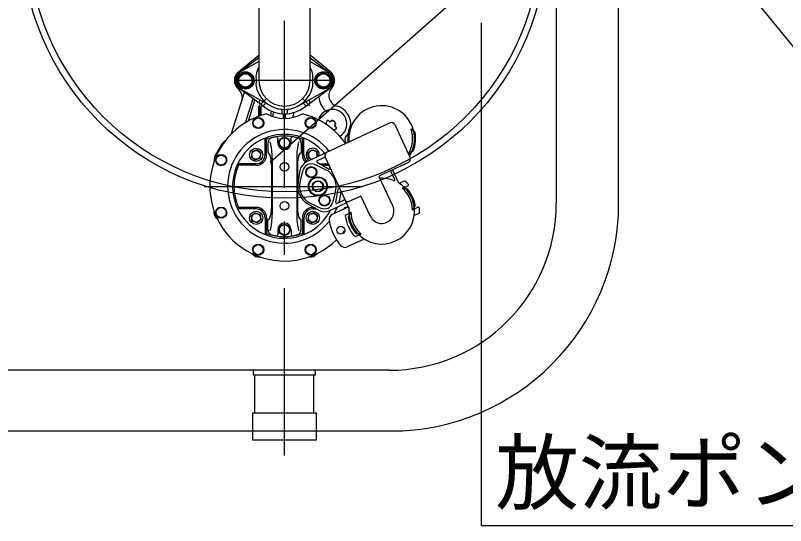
# Model space of a CAD drawing. Units: millimetres, scale not verified. Extents: x -9124 to 8194, y -6791 to 5298.
# Drawn here: x -3345 to -2654, y -4 to 454 of the extents above; entities that cross this region are included whole.
import ezdxf
from ezdxf.enums import TextEntityAlignment as Align

# ---------------------------------------------------------------- set-up
doc = ezdxf.new("R2010")
doc.units = ezdxf.units.MM
doc.header["$LTSCALE"] = 30
doc.linetypes.add('CHAIN1', pattern=[8, 5, -1, 1, -1])
doc.linetypes.add('CHAIN2', pattern=[12, 9, -1, 1, -1])
doc.layers.add('0-1_KIKI', color=7, linetype='Continuous', lineweight=25)
doc.layers.add('0-2_SEISAKU', color=3, linetype='Continuous', lineweight=25)
doc.styles.add('MS Gothic', font='')
doc.styles.get('MS Gothic').set_extended_font_data('MS Gothic')

msp = doc.modelspace()

# ---------------------------------------------------------------- linework, layer by layer
at = {"layer": '0-1_KIKI'}
for p, q in [((-3126.57, 460.32), (-3126.57, 395.32)), ((-3080.57, 395.32), (-3080.57, 460.32)), ((-3144.85, 403.1), (-3126.57, 417.87)), ((-3126.57, 415.57), (-3143.97, 402.52)), ((-3062.28, 403.1), (-3080.57, 417.87)), ((-3080.57, 415.57), (-3063.17, 402.52)), ((-3126.57, 412.28), (-3142.94, 403.19)), ((-3080.57, 412.28), (-3064.2, 403.19)), ((-3145.07, 391.57), (-3138.57, 387.81)), ((-3121.57, 371.32), (-3143.97, 388.12)), ((-3116.2, 372.59), (-3142.94, 387.45)), ((-3090.94, 372.59), (-3064.2, 387.45)), ((-3085.57, 371.32), (-3063.17, 388.12)), ((-3062.07, 391.57), (-3068.57, 387.81)), ((-3151.03, 347.6), (-3139.39, 384.69)), ((-3138.5, 357.49), (-3131.76, 378.96)), ((-3135.93, 358.98), (-3130.06, 377.69)), ((-3126.23, 372.66), (-3119.93, 378.96)), ((-3125.9, 376.52), (-3126.2, 376.22)), ((-3120.73, 374.62), (-3122.36, 372.99)), ((-3080.91, 372.66), (-3087.21, 378.96)), ((-3086.4, 374.62), (-3084.77, 372.99)), ((-3081.24, 376.52), (-3080.93, 376.22)), ((-3126.57, 363.62), (-3126.57, 372.32)), ((-3125.57, 362.87), (-3125.57, 372.32)), ((-3124.57, 363.94), (-3124.57, 371.57)), ((-3121.57, 371.32), (-3122.9, 372.32)), ((-3115.57, 363.51), (-3115.57, 367.18)), ((-3106.07, 368.55), (-3106.07, 366.36)), ((-3101.07, 368.55), (-3101.07, 366.36)), ((-3113.57, 362.82), (-3113.57, 365.65)), ((-3104.57, 361.79), (-3104.57, 364.38)), ((-3102.57, 361.79), (-3102.57, 364.38)), ((-3096.46, 362.07), (-3095.24, 364.81)), ((-3008.62, 357.2), (-3083.75, 322.16)), ((-3064.05, 359.24), (-3062.6, 358.02)), ((-3058.54, 354.62), (-3057.09, 353.4)), ((-3004.63, 355.74), (-2990.69, 325.84)), ((-2989.96, 351.87), (-2988.07, 351.71)), ((-3120.99, 328.56), (-3120.99, 343.57)), ((-3119.62, 342.63), (-3120.99, 343.57)), ((-3119.62, 328.56), (-3119.62, 342.63)), ((-3118.57, 339.05), (-3118.57, 330.32)), ((-3109.57, 339.32), (-3109.57, 343.87)), ((-3109.57, 339.32), (-3109.57, 343.76)), ((-3097.57, 339.32), (-3097.57, 343.87)), ((-3097.57, 339.32), (-3097.57, 343.76)), ((-3088.57, 339.05), (-3088.57, 330.32)), ((-3087.51, 342.63), (-3086.14, 343.57)), ((-3087.51, 328.56), (-3087.51, 342.63)), ((-3086.14, 328.56), (-3086.14, 343.57)), ((-3048.1, 338.78), (-3048.63, 339.65)), ((-3165.96, 327.19), (-3159.11, 338.64)), ((-3082.53, 329.99), (-3079.1, 333.08)), ((-3079.1, 333.08), (-3074.71, 331.65)), ((-3114.57, 325.3), (-3114.57, 275.34)), ((-3092.57, 325.3), (-3092.57, 275.34)), ((-3081.57, 325.47), (-3082.53, 329.99)), ((-3078.68, 324.53), (-3081.57, 325.47)), ((-3074.71, 331.65), (-3073.75, 327.13)), ((-3073.75, 327.13), (-3074.45, 326.5)), ((-3074.08, 323.36), (-3068.07, 326.16)), ((-3067.17, 326.58), (-3045.74, 280.63)), ((-2991.87, 329.96), (-2989.99, 329.79)), ((-3128.99, 320.56), (-3145.58, 320.56)), ((-3144.71, 319.18), (-3145.58, 320.56)), ((-3128.99, 319.18), (-3144.71, 319.18)), ((-3115.26, 319.89), (-3115.26, 280.75)), ((-3091.87, 319.89), (-3091.87, 280.75)), ((-3066.6, 315.27), (-3076.31, 319.8)), ((-3064.13, 315.77), (-3074.15, 321.59)), ((-3072.38, 320.56), (-3064.36, 320.56)), ((-3070.01, 319.18), (-3063.72, 319.18)), ((-2992.14, 321.85), (-3018.33, 309.64)), ((-3091.4, 303.41), (-3089.43, 314.73)), ((-3089.5, 304.59), (-3086.73, 314.95)), ((-3004.51, 306.03), (-3008.15, 313.83)), ((-3001.02, 303.29), (-3006.34, 314.68)), ((-3006.32, 282.69), (-3018.57, 308.97)), ((-2996.41, 304.96), (-3000.58, 303.01)), ((-3055.67, 297.61), (-3057.65, 286.19)), ((-2996.02, 299.63), (-2997.84, 298.78)), ((-2995.74, 299.21), (-2992.69, 300.63)), ((-3057.63, 296.05), (-3060.41, 285.69)), ((-3045.35, 286.89), (-3035.29, 291.58)), ((-3026.25, 273.39), (-3034.62, 291.34)), ((-3082.66, 284.67), (-3072.72, 278.9)), ((-3080.54, 285.36), (-3070.82, 280.83)), ((-3063.38, 278.48), (-3048.07, 285.62)), ((-3056.24, 285.12), (-3050.24, 287.92)), ((-3144.71, 281.45), (-3145.58, 280.08)), ((-3128.99, 280.08), (-3145.58, 280.08)), ((-3128.99, 281.45), (-3144.71, 281.45)), ((-3078.14, 281.45), (-3077.13, 281.45)), ((-3078.14, 280.08), (-3074.76, 280.08)), ((-3046.25, 281.72), (-3060.72, 274.97)), ((-3045.74, 276.44), (-3044.02, 277.24)), ((-2986.83, 279.64), (-2988.55, 278.84)), ((-2986.86, 280.17), (-2983.81, 281.6)), ((-3120.99, 272.08), (-3120.99, 257.06)), ((-3119.62, 272.08), (-3119.62, 258)), ((-3118.57, 261.59), (-3118.57, 270.32)), ((-3088.57, 261.59), (-3088.57, 270.32)), ((-3087.51, 272.08), (-3087.51, 258)), ((-3086.14, 272.08), (-3086.14, 257.06)), ((-3048.75, 274.49), (-3045.71, 275.91)), ((-2982.88, 275.96), (-2987.06, 274.01)), ((-3119.62, 258), (-3120.99, 257.06)), ((-3109.57, 261.32), (-3109.57, 256.77)), ((-3109.57, 261.32), (-3109.57, 256.88)), ((-3097.57, 261.32), (-3097.57, 256.77)), ((-3097.57, 261.32), (-3097.57, 256.88)), ((-3087.51, 258), (-3086.14, 257.06)), ((-3039.87, 255.45), (-3036.83, 256.87)), ((-3036.44, 256.5), (-3034.73, 257.3)), ((-3031.98, 253.06), (-3047.2, 245.97))]:
    msp.add_line(p, q, dxfattribs=at)
at = {"layer": '0-1_KIKI', "linetype": 'CHAIN2'}
for p, q in [((-3061.57, 395.32), (-3145.57, 395.32)), ((-3175.57, 300.32), (-3033.64, 300.32))]:
    msp.add_line(p, q, dxfattribs=at)
at = {"layer": '0-1_KIKI'}
for points in [[(-3138.57, 387.81), (-3132.07, 391.57), (-3132.07, 399.07), (-3138.57, 402.82), (-3145.07, 399.07), (-3145.07, 391.57)], [(-3068.57, 387.81), (-3075.07, 391.57), (-3075.07, 399.07), (-3068.57, 402.82), (-3062.07, 399.07), (-3062.07, 391.57)]]:
    msp.add_lwpolyline(points, dxfattribs=at)
for points in [[(-3124.6, 329.99), (-3128.03, 333.08), (-3132.43, 331.65), (-3133.39, 327.13), (-3129.95, 324.04), (-3125.56, 325.47)], [(-3124.6, 270.65), (-3128.03, 267.56), (-3132.43, 268.99), (-3133.39, 273.51), (-3129.95, 276.6), (-3125.56, 275.17)], [(-3082.53, 270.65), (-3079.1, 267.56), (-3074.71, 268.99), (-3073.75, 273.51), (-3077.18, 276.6), (-3081.57, 275.17)]]:
    msp.add_lwpolyline(points, close=True, dxfattribs=at)
for centre, radius in [((-3138.57, 395.32), 7.75), ((-3138.57, 395.32), 6.5), ((-3138.57, 395.32), 6), ((-3068.57, 395.32), 7.75), ((-3068.57, 395.32), 6.5), ((-3068.57, 395.32), 6), ((-3127.1, 357.14), 5), ((-3127.1, 357.14), 4.5), ((-3080.03, 357.14), 5), ((-3080.03, 357.14), 4.5), ((-3103.57, 339.32), 5), ((-3103.57, 339.32), 4.5), ((-3128.99, 328.56), 5.95), ((-3128.99, 328.56), 4), ((-3160.39, 323.85), 5), ((-3160.39, 323.85), 4.5), ((-3103.57, 317.82), 4), ((-3079.48, 313.01), 5), ((-3079.48, 313.01), 4.5), ((-3073.57, 300.32), 8.5), ((-3073.57, 300.32), 8), ((-3073.57, 300.32), 5), ((-3073.57, 300.32), 4.6), ((-3067.65, 287.63), 5), ((-3067.65, 287.63), 4.5), ((-3103.57, 282.82), 4), ((-3160.39, 276.78), 5), ((-3160.39, 276.78), 4.5), ((-3128.99, 272.08), 5.95), ((-3078.14, 272.08), 5.95), ((-3128.99, 272.08), 4), ((-3078.14, 272.08), 4), ((-3103.57, 261.32), 5), ((-3103.57, 261.32), 4.5), ((-3052.99, 260.92), 3.5), ((-3127.1, 243.5), 5), ((-3127.1, 243.5), 4.5), ((-3080.03, 243.5), 5), ((-3080.03, 243.5), 4.5)]:
    msp.add_circle(centre, radius, dxfattribs=at)
for centre, radius, start, end in [((-3138.57, 395.32), 10, 128.945, 230.221), ((-3138.57, 395.32), 9, 119.059, 240.941), ((-3103.57, 395.32), 26, 152.204, 168.6), ((-3103.57, 395.32), 26, 11.4, 27.796), ((-3068.57, 395.32), 9, 299.059, 60.941), ((-3068.57, 395.32), 10, 317.933, 51.055), ((-3124.15, 399.47), 5, 168.6, 196.064), ((-3138.57, 395.32), 10, 343.936, 16.064), ((-3103.57, 395.32), 23, 180, 0), ((-3068.57, 395.32), 10, 163.936, 196.064), ((-3082.98, 399.47), 5, 343.936, 11.4), ((-3151.36, 379.95), 10, 342.575, 54.32), ((-3124.15, 391.17), 5, 163.936, 191.4), ((-3103.57, 395.32), 26, 191.4, 297.796), ((-3103.57, 395.32), 26, 242.204, 348.6), ((-3082.98, 391.17), 5, 348.6, 16.064), ((-3053.72, 381.92), 10, 137.933, 255.026), ((-3071.66, 380.5), 1, 126.87, 184.532), ((-3053.72, 381.92), 19, 184.532, 225.517), ((-3125.49, 375.51), 1, 135, 233.13), ((-3126.6, 377.23), 1, 315, 60.941), ((-3120.24, 373.7), 1, 60.941, 135), ((-3086.89, 373.7), 1, 45, 119.059), ((-3080.53, 377.23), 1, 119.059, 225), ((-3081.64, 375.51), 1, 306.87, 45), ((-3123.57, 371.57), 1, 131.41, 180), ((-3123.07, 373.7), 1, 233.13, 315), ((-3103.57, 395.32), 30, 233.13, 306.87), ((-3116.57, 367.18), 1, 0, 65.206), ((-3112.57, 365.65), 1, 73.123, 180), ((-3107.07, 368.55), 1, 0, 82.552), ((-3100.07, 368.55), 1, 97.448, 180), ((-3084.06, 373.7), 1, 225, 306.87), ((-3060.57, 356.32), 13, 301.242, 163.72), ((-3066.33, 369.08), 1, 225.517, 294.318), ((-3060.57, 356.32), 16.5, 352.564, 75.026), ((-3016.3, 343.13), 29.5, 12.831, 186.214), ((-3103.57, 300.32), 67, 103.885, 314.249), ((-3127.57, 363.62), 1, 336.124, 0), ((-3103.57, 395.32), 34, 241.777, 298.223), ((-3105.07, 366.36), 1, 180, 267.035), ((-3105.57, 364.38), 1, 0, 86.301), ((-3105.57, 361.79), 1, 333.291, 0), ((-3101.57, 364.38), 1, 93.699, 180), ((-3101.57, 361.79), 1, 180, 206.709), ((-3102.07, 366.36), 1, 272.965, 0), ((-3096.15, 365.22), 1, 336.034, 103.834), ((-3103.57, 300.32), 67, 34.728, 76.115), ((-3060.57, 356.32), 5.65, 152.419, 183.91), ((-3064.69, 358.47), 1, 50, 152.419), ((-3060.57, 356.32), 3, 106.234, 140), ((-3060.57, 356.32), 2.65, 320, 140), ((-3060.57, 356.32), 3, 320, 98.9), ((-3057.73, 352.63), 1, 307.581, 50), ((-3016.3, 343.13), 30.5, 159.794, 186.852), ((-3040.47, 348.26), 7, 115.472, 129.415), ((-3007.35, 354.48), 3, 25, 115), ((-3103.57, 300.32), 51, 37.941, 321.953), ((-3103.57, 300.32), 46.63, 39.177, 332.938), ((-3060.57, 356.32), 5.65, 281.051, 307.581), ((-3060.57, 356.32), 16.5, 319.027, 328.912), ((-3016.3, 343.13), 27.75, 331.647, 18.353), ((-2991.59, 343.98), 7, 40.585, 73.403), ((-3016.3, 343.13), 29.5, 337.169, 12.831), ((-3016.3, 343.13), 30.5, 339.794, 10.206), ((-3153.54, 335.31), 6.5, 121.234, 149.116), ((-3103.57, 300.32), 45.26, 69.226, 110.774), ((-3113.57, 339.05), 5, 104.478, 180), ((-3130.08, 334.86), 14.61, 10.96462, 22.10433), ((-3103.57, 300.32), 45, 75.522, 104.478), ((-3110.57, 343.76), 1, 0, 99.154), ((-3103.57, 339.32), 6, 180, 0), ((-3103.57, 339.32), 6, 180, 0), ((-3096.57, 343.76), 1, 80.846, 180), ((-3093.57, 339.05), 5, 0, 75.522), ((-3088.52, 338.26), 2.95, 134.70302, 192.22803), ((-3044.33, 342.22), 5, 139.027, 210.884), ((-3156.92, 328.5), 42.19, 6.25988, 12.50516), ((-3184.2, 325.44), 69.63, 359.88097, 6.31457), ((-3022.94, 325.44), 69.63, 173.68543, 180.11903), ((-3050.21, 328.5), 42.19, 167.49484, 173.74012), ((-3078.14, 328.56), 5.95, 349.841, 240.159), ((-3078.14, 328.56), 4, 326.065, 263.935), ((-2992.12, 338.01), 7, 276.597, 309.415), ((-3160.39, 323.85), 6.5, 149.116, 191.284), ((-3128.99, 328.56), 9.38, 270, 0), ((-3128.99, 328.56), 8, 270, 0), ((-3118.89, 328.34), 2, 25.92189, 80.68444), ((-3118.57, 330.32), 0.002, 107.61872, 162.38128), ((-3124.49, 324.8), 8.62, 16.60991, 30.83738), ((-3134.32, 321.71), 18.93, 8.64664, 17.07354), ((-3092.56, 325.29), 0.013, 131.7832, 138.2168), ((-3072.81, 321.71), 18.93, 162.92646, 171.35336), ((-3082.65, 324.8), 8.62, 149.16262, 163.39009), ((-3088.24, 328.34), 2, 99.31556, 154.07811), ((-3078.14, 328.56), 9.38, 180, 226.713), ((-3078.14, 328.56), 8, 180, 230.359), ((-3067.65, 325.25), 1, 25, 115), ((-3064.45, 327.85), 3, 115, 205), ((-2993.4, 324.57), 3, 295, 25), ((-3016.3, 343.13), 29.5, 327.614, 337.169), ((-3103.57, 300.32), 45.26, 155.366, 204.634), ((-3145.53, 319.97), 30.27, 359.84427, 8.70824), ((-3061.6, 319.97), 30.27, 171.29176, 180.15573), ((-3091.86, 319.88), 0.009, 130.56802, 139.43198), ((-3079.48, 313.01), 10.1, 115, 170.15), ((-3079.48, 313.01), 7.5, 65.005, 164.995), ((-3073.65, 322.46), 1, 115, 239.85), ((-3073.57, 300.32), 16.5, 344.995, 65.005), ((-3063.63, 316.64), 1, 239.85, 25), ((-3008.6, 313.62), 0.5, 25, 115), ((-3005.88, 314.89), 0.5, 115, 205), ((-3073.57, 300.32), 16.5, 164.995, 245.005), ((-3018.12, 309.18), 0.5, 115, 205), ((-3017.57, 308.01), 0.5, 205, 272.46), ((-3016.28, 278.04), 29.5, 67.833, 92.46), ((-3004.97, 305.82), 0.5, 247.833, 25), ((-2995.98, 304.06), 1, 52.036, 115), ((-3016.28, 278.04), 34, 45.395, 52.036), ((-3073.57, 300.32), 18.1, 170.15, 239.85), ((-3054.68, 297.44), 1, 25, 170.15), ((-3016.28, 278.04), 29.5, 42.831, 58.849), ((-3016.28, 278.04), 27.75, 1.894, 48.353), ((-2995.32, 291.13), 7, 70.585, 103.403), ((-3016.28, 278.04), 29.5, 7.169, 42.831), ((-3016.28, 278.04), 30.5, 9.794, 40.206), ((-2993.11, 301.53), 1, 295, 45.395), ((-3103.57, 300.32), 51, 343.523, 354.825), ((-3035.08, 291.12), 0.5, 25, 115), ((-3067.65, 287.63), 7.5, 245.005, 344.995), ((-3056.66, 286.02), 1, 170.15, 295), ((-3050.66, 288.82), 1, 295, 25), ((-3046.61, 289.61), 3, 205, 295), ((-3160.39, 276.78), 6.5, 168.716, 236.284), ((-3128.99, 272.08), 9.38, 0, 90), ((-3128.99, 272.08), 8, 0, 90), ((-3145.53, 280.67), 30.27, 351.29176, 0.15573), ((-3115.26, 280.74), 0.009, 130.56802, 139.43198), ((-3061.6, 280.67), 30.27, 179.84427, 188.70824), ((-3078.14, 272.08), 9.38, 90, 180), ((-3078.14, 272.08), 8, 90, 180), ((-3067.65, 287.63), 10.1, 239.85, 295), ((-3103.57, 300.32), 51, 331.345, 338.851), ((-3046.75, 276.78), 5, 84.463, 146.482), ((-3046.75, 276.78), 4.5, 96.362, 133.638), ((-3016.28, 278.04), 29.5, 175.459, 187.169), ((-3046.19, 280.42), 0.5, 355.459, 25), ((-3016.28, 278.04), 27.75, 181.647, 228.106), ((-3016.28, 278.04), 29.5, 222.831, 7.169), ((-3016.28, 278.04), 11, 205, 25), ((-2992.78, 285.69), 7, 306.597, 339.415), ((-2983.39, 280.69), 1, 4.605, 115), ((-2983.31, 276.87), 1, 295, 357.964), ((-3016.28, 278.04), 34, 357.964, 4.605), ((-3118.89, 272.3), 2, 279.31556, 334.07811), ((-3124.49, 275.84), 8.62, 329.16262, 343.39009), ((-3134.32, 278.93), 18.93, 342.92646, 351.35336), ((-3184.2, 275.2), 69.63, 353.68543, 0.11903), ((-3114.56, 275.33), 0.013, 131.7832, 138.2168), ((-3022.94, 275.2), 69.63, 179.88097, 186.31457), ((-3072.81, 278.93), 18.93, 188.64664, 197.07354), ((-3082.65, 275.84), 8.62, 196.60991, 210.83738), ((-3088.24, 272.3), 2, 205.92189, 260.68444), ((-3058.61, 270.44), 5, 115, 190.178), ((-3048.54, 274.03), 0.5, 115, 187.08), ((-3016.28, 278.04), 33, 187.08, 222.92), ((-3039.79, 270.39), 7, 126.597, 159.415), ((-3016.28, 278.04), 30.5, 189.794, 220.206), ((-3016.28, 278.04), 29.5, 187.169, 222.831), ((-3135.05, 267.26), 19.77, 339.35266, 347.57839), ((-3156.92, 272.14), 42.19, 347.49484, 353.74012), ((-3103.57, 261.32), 6, 0, 180), ((-3103.57, 261.32), 6, 0, 180), ((-3050.21, 272.14), 42.19, 186.25988, 192.50516), ((-3077.05, 265.78), 14.61, 190.96462, 202.10433), ((-3016.28, 278.04), 48, 190.178, 219.822), ((-3103.57, 300.32), 45.26, 249.226, 290.774), ((-3113.57, 261.59), 5, 180, 255.522), ((-3103.57, 300.32), 45, 255.522, 284.478), ((-3110.57, 256.88), 1, 260.846, 0), ((-3096.57, 256.88), 1, 180, 279.154), ((-3093.57, 261.59), 5, 284.478, 0), ((-3103.57, 300.32), 67, 320.36, 323.809), ((-3037.25, 264.95), 7, 250.585, 283.403), ((-3040.08, 255.91), 0.5, 222.92, 295), ((-3049.31, 250.5), 5, 219.822, 295), ((-3127.1, 243.5), 6.5, 213.716, 281.284), ((-3080.03, 243.5), 6.5, 258.716, 326.284)]:
    msp.add_arc(centre, radius, start, end, dxfattribs=at)
at = {"layer": '0-2_SEISAKU', "linetype": 'CHAIN1'}
msp.add_line((-3103.57, 58.86), (-3103.57, 986.67), dxfattribs=at)
at = {"layer": '0-2_SEISAKU', "color": 4}
for p, q in [((-2462.16, 898.32), (-3116.34, 321.58)), ((-2926.87, 447.03), (-2926.87, -4.06)), ((-2926.87, -4.06), (-2453.46, -4.06))]:
    msp.add_line(p, q, dxfattribs=at)
at = {"layer": '0-2_SEISAKU'}
for p, q in [((-2859.57, 506.32), (-2859.57, 285.32)), ((-2803.57, 285.32), (-2803.57, 506.32)), ((-3009.57, 135.32), (-3484.07, 135.32)), ((-3130.07, 96.82), (-3130.07, 131.32)), ((-3077.07, 96.82), (-3077.07, 131.32)), ((-3483.57, 80.82), (-3008.07, 80.82))]:
    msp.add_line(p, q, dxfattribs=at)
at = {"layer": '0-2_SEISAKU', "color": 4}
msp.add_lwpolyline([(-2728.57, 525.32), (-2598.77, 366.74), (-2375.44, 366.74)], dxfattribs=at)
at = {"layer": '0-2_SEISAKU'}
for points in [[(-3075.57, 131.32), (-3075.57, 135.32), (-3131.57, 135.32), (-3131.57, 131.32)], [(-3074.82, 72.82), (-3074.82, 96.82), (-3132.32, 96.82), (-3132.32, 72.82)]]:
    msp.add_lwpolyline(points, close=True, dxfattribs=at)
for radius in [235.75, 230]:
    msp.add_circle((-3103.57, 525.32), radius, dxfattribs=at)
for centre, radius in [((-3009.57, 285.32), 150), ((-3008.07, 285.32), 204.5)]:
    msp.add_arc(centre, radius, 270, 0, dxfattribs=at)

# ---------------------------------------------------------------- texts
at = {"layer": '0-2_SEISAKU', "color": 4, "style": 'MS Gothic'}
msp.add_text('放流ポンプ槽', height=54.99, dxfattribs=at).set_placement((-2914.23, -0.45), align=Align.BOTTOM_LEFT)

doc.saveas('drawing.dxf')
